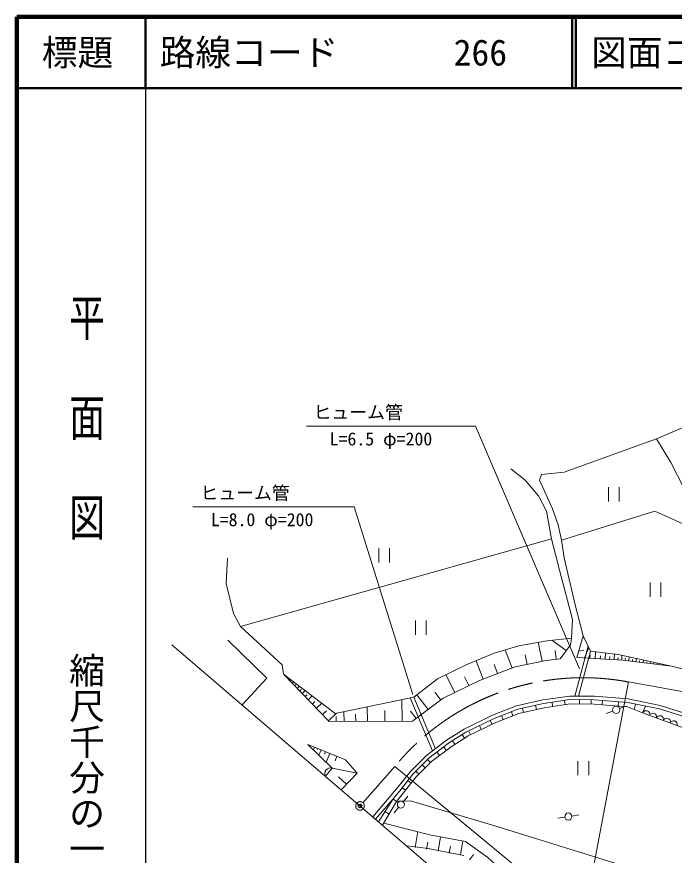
# Model space of a CAD drawing. Units: millimetres, scale not verified. Extents: x 40000 to 680000, y 20000 to 380000.
# Drawn here: x 40000 to 132015, y 262608 to 380000 of the extents above; entities that cross this region are included whole.
import ezdxf
from ezdxf.enums import TextEntityAlignment as Align

# ---------------------------------------------------------------- set-up
doc = ezdxf.new("R2010")
doc.units = ezdxf.units.MM
doc.header["$LTSCALE"] = 1000
doc.header["$PDMODE"] = 32
doc.header["$PDSIZE"] = 500
doc.linetypes.add('CHAIN', pattern=[18.5, 12, -1.5, 3.5, -1.5])
for name, color, linetype, lineweight in [('M-BGD', 7, 'Continuous', 13), ('M-BMK', 2, 'CHAIN', 13), ('M-STR-HTXT', 7, 'Continuous', 13), ('M-TTL', 2, 'Continuous', 140), ('M-TTL-BAND', 7, 'Continuous', 25), ('M-TTL-LINE', 7, 'Continuous', 50)]:
    doc.layers.add(name, color=color, linetype=linetype, lineweight=lineweight)
doc.layers.add('M-OTRS', color=6, linetype='Continuous')
doc.layers.add('M-TTL-TXT', color=7, linetype='Continuous')
doc.styles.add('@ＭＳ ゴシック', font='')
doc.styles.add('ＭＳ ゴシック', font='')
doc.styles.get('@ＭＳ ゴシック').set_extended_font_data('@MS Gothic')
doc.styles.get('ＭＳ ゴシック').set_extended_font_data('MS Gothic')

msp = doc.modelspace()

# ---------------------------------------------------------------- linework, layer by layer
at = {"layer": 'M-BGD'}
for p, q in [((122823, 314135), (122823, 312135)), ((124323, 312135), (124323, 314135)), ((90650, 305578), (90650, 303578)), ((92150, 303578), (92150, 305578)), ((128641, 300786), (128641, 298786)), ((130141, 298786), (130141, 300786)), ((95784, 295481), (95784, 293481)), ((97284, 293481), (97284, 295481)), ((113547, 289771), (112996, 292421)), ((116897, 291269), (114878, 292712)), ((117478, 292083), (117647, 292984)), ((119281, 293322), (118380, 290280)), ((119207, 293072), (119431, 293005)), ((109329, 288820), (108362, 291351)), ((115511, 290048), (115370, 291280)), ((116070, 290111), (117478, 292083)), ((119963, 291881), (118102, 284890)), ((120295, 291182), (118619, 284886)), ((118642, 291166), (119387, 291320)), ((119443, 290225), (120078, 291640)), ((111427, 289331), (111152, 290656)), ((114099, 289886), (116070, 290111)), ((118380, 290280), (124857, 289942)), ((120205, 290185), (120230, 290661)), ((120967, 290145), (121017, 291098)), ((121659, 290109), (121681, 290542)), ((122351, 290073), (122396, 290938)), ((122979, 290040), (122999, 290433)), ((123607, 290008), (123648, 290793)), ((124138, 289980), (124155, 290312)), ((124669, 289952), (124704, 290616)), ((125167, 289904), (125201, 290178)), ((125663, 289842), (125731, 290391)), ((126159, 289780), (126188, 290008)), ((126655, 289718), (126712, 290175)), ((127647, 289594), (127693, 289960)), ((105278, 287272), (104294, 289848)), ((104748, 287070), (109762, 288985)), ((107304, 288046), (106820, 289312)), ((109762, 288985), (114099, 289886)), ((124857, 289942), (131616, 289098)), ((127151, 289656), (127174, 289839)), ((128143, 289532), (128161, 289669)), ((128640, 289470), (128674, 289744)), ((129136, 289408), (129147, 289499)), ((129632, 289346), (129655, 289529)), ((131616, 289098), (135672, 288084)), ((77317, 287971), (83738, 281324)), ((77509, 287773), (77552, 287814)), ((101294, 285381), (100073, 287878)), ((77856, 287413), (77942, 287496)), ((78203, 287054), (78302, 287149)), ((78551, 286694), (78748, 286884)), ((78898, 286334), (79052, 286483)), ((99679, 284591), (104748, 287070)), ((103276, 286350), (102670, 287589)), ((79246, 285975), (79553, 286272)), ((79593, 285615), (79802, 285817)), ((79940, 285256), (80359, 285660)), ((99338, 284336), (98504, 285448)), ((80370, 284811), (80648, 285080)), ((80799, 284367), (81355, 284903)), ((81370, 283776), (81738, 284133)), ((93929, 281374), (93914, 284413)), ((95069, 284656), (98175, 277209)), ((95398, 281381), (99679, 284591)), ((95567, 284760), (98587, 277519)), ((97559, 283002), (95995, 285087)), ((117417, 284395), (113712, 283855)), ((116667, 284286), (116754, 283692)), ((120828, 284370), (117417, 284395)), ((118744, 284385), (118740, 283785)), ((120373, 284374), (120369, 283774)), ((125514, 284002), (120828, 284370)), ((121991, 284279), (121945, 283681)), ((124228, 284103), (124181, 283505)), ((81940, 283186), (82677, 283899)), ((89066, 281350), (89056, 283391)), ((110105, 283045), (106792, 281745)), ((113712, 283855), (110105, 283045)), ((110787, 283198), (110919, 282613)), ((112591, 283603), (112722, 283018)), ((114912, 284030), (114998, 283436)), ((124364, 283130), (125309, 283458)), ((127591, 282524), (125467, 283404)), ((129931, 283094), (125514, 284002)), ((126590, 283781), (126431, 283005)), ((127591, 282524), (127984, 283495)), ((148555, 277254), (129931, 283094)), ((82793, 282303), (83345, 282836)), ((83647, 281419), (84751, 282486)), ((84703, 281329), (84700, 282015)), ((85800, 281334), (85793, 282705)), ((87433, 281342), (87428, 282363)), ((91497, 281362), (91490, 282882)), ((95891, 281750), (95109, 282793)), ((106792, 281745), (102866, 279831)), ((107843, 282157), (108062, 281599)), ((109223, 282699), (109442, 282141)), ((122475, 282473), (123420, 282801)), ((83738, 281324), (95398, 281381)), ((104753, 280751), (105016, 280211)), ((106249, 281480), (106512, 280941)), ((102866, 279831), (100437, 278285)), ((102343, 279498), (102665, 278991)), ((103242, 280014), (103504, 279474)), ((100437, 278285), (97665, 276199)), ((101002, 278645), (101325, 278138)), ((85992, 275973), (80753, 278114)), ((84158, 274789), (80753, 278114)), ((81679, 277736), (81525, 277360)), ((82142, 277546), (82065, 277359)), ((82605, 277357), (82297, 276606)), ((83206, 277112), (83052, 276736)), ((98811, 277062), (99172, 276583)), ((99758, 277774), (100118, 277294)), ((83807, 276866), (83300, 275627)), ((84798, 276461), (84545, 275841)), ((87625, 274115), (85992, 275973)), ((97665, 276199), (95432, 273966)), ((97499, 276033), (97923, 275609)), ((84158, 274789), (83200, 273660)), ((87625, 274115), (84158, 274789)), ((96737, 275272), (97161, 274848)), ((118544, 275801), (118544, 273801)), ((120044, 273801), (120044, 275801)), ((86140, 272555), (85034, 273608)), ((85399, 271777), (87625, 274115)), ((95432, 273966), (93788, 271881)), ((95830, 274365), (96254, 273940)), ((94738, 273087), (95206, 272718)), ((93788, 271881), (92683, 270507)), ((93932, 272064), (94396, 271698)), ((92683, 270507), (90195, 267668)), ((90627, 267298), (92683, 270507)), ((91197, 266810), (93153, 270133)), ((92686, 270509), (93153, 270133)), ((94081, 270083), (94716, 270855)), ((92810, 268538), (93445, 269311)), ((91532, 268710), (92101, 268346)), ((115709, 267792), (116697, 267945)), ((117685, 268098), (118674, 268252)), ((95743, 263713), (96108, 265914)), ((97357, 263446), (97524, 264454)), ((98970, 263178), (99305, 265195)), ((102103, 262660), (102427, 264617)), ((94589, 263904), (97582, 263563)), ((97582, 263563), (102588, 262579)), ((100536, 262919), (100699, 263898)), ((103363, 261970), (103934, 262695))]:
    msp.add_line(p, q, dxfattribs=at)
for points in [[(140798, 325710), (129532, 320922), (116633, 316247), (113423, 315909), (113141, 315121), (115000, 311121), (115789, 308868), (116239, 306728), (129307, 310784), (133137, 309037), (135447, 308474), (134320, 312135), (131560, 317599), (129532, 320922)], [(69488, 304193), (69319, 300645), (70333, 296476), (71290, 294618), (114831, 306897), (114155, 310784), (113029, 312924), (111170, 315121), (109142, 316698)], [(71290, 294618), (77148, 289267), (77317, 287971), (84583, 282451), (95567, 284760), (98890, 287295), (102890, 289267), (106833, 290900), (110268, 291914), (114211, 292646), (117647, 292984), (117760, 295632), (115958, 302503), (114831, 306897)], [(131616, 289098), (124181, 290731), (120295, 291182), (119281, 293322), (118154, 297659), (116633, 304250), (116239, 306728)], [(71538, 283651), (75008, 287408), (69544, 292703)], [(169967, 286386), (165776, 282923), (163550, 281677), (158461, 279783), (153246, 277730), (148633, 277754), (130057, 283579), (125585, 284498), (120849, 284870), (117383, 284895), (113621, 284347), (109958, 283525), (106591, 282203), (102622, 280268), (100152, 278696), (97336, 276578), (95057, 274299), (93401, 272198), (89815, 267993)], [(93153, 270133), (95880, 273566), (98059, 275745), (100779, 277791), (103160, 279306), (107034, 281195), (110281, 282470), (113821, 283265), (117458, 283794), (120802, 283770), (125467, 283404)], [(158668, 278697), (152469, 276073), (145920, 275844), (127591, 282524)], [(93153, 270133), (95123, 270223), (107371, 266602), (151757, 252790), (164809, 250421)], [(128603, 248946), (121630, 250689), (116087, 255293), (111617, 258780), (108488, 259942), (105940, 262311), (102812, 264546), (97984, 265440), (91373, 267109)]]:
    msp.add_lwpolyline(points, dxfattribs=at)
for centre in [(123892, 282965), (93763, 269697), (117191, 268022)]:
    msp.add_circle(centre, 500, dxfattribs=at)
for centre, radius, start, end in [((128069, 282335), 514, 341.48934, 158.46133), ((129033, 281984), 514, 341.48934, 158.46133), ((129998, 281632), 514, 341.48934, 158.46133), ((130963, 281280), 514, 341.48934, 158.46133), ((131927, 280929), 514, 341.48934, 158.46133), ((83906, 274032), 798, 71.60659, 207.75757)]:
    msp.add_arc(centre, radius, start, end, dxfattribs=at)
at = {"layer": 'M-BMK'}
for p, q in [((137166, 284830), (125603, 286868)), ((88438, 269963), (92907, 275039))]:
    msp.add_line(p, q, dxfattribs=at)
msp.add_circle((88042, 269513), 600, dxfattribs=at)
msp.add_arc((119255, 253312), 34151, 79.28843, 140.49067, dxfattribs=at)
at = {"layer": 'M-OTRS'}
msp.add_point((88042, 269513), dxfattribs=at)
at = {"layer": 'M-STR-HTXT'}
for p, q in [((104180, 322668), (80544, 322668)), ((118743, 288687), (104180, 322668)), ((87229, 311368), (64628, 311368)), ((95426, 285106), (87229, 311368)), ((119320, 242718), (61708, 292072)), ((125603, 286868), (120027, 257390)), ((92907, 275039), (116053, 255953))]:
    msp.add_line(p, q, dxfattribs=at)
at = {"layer": 'M-TTL'}
for p, q in [((40000, 380000), (40000, 20000)), ((680000, 380000), (40000, 380000))]:
    msp.add_line(p, q, dxfattribs=at)
at = {"layer": 'M-TTL-BAND'}
msp.add_line((58000, 370000), (58000, 20000), dxfattribs=at)
at = {"layer": 'M-TTL-LINE'}
for p, q in [((58000, 380000), (58000, 370000)), ((117750, 380000), (117750, 370000)), ((118250, 380000), (118250, 370000)), ((40000, 370000), (680000, 370000))]:
    msp.add_line(p, q, dxfattribs=at)

# ---------------------------------------------------------------- texts
at = {"layer": 'M-STR-HTXT', "style": 'ＭＳ ゴシック'}
for s, p in [('ヒューム管', (87786, 323168)), ('L=6.5 φ=200', (90969, 319428)), ('ヒューム管', (71949, 311868)), ('L=8.0 φ=200', (74337, 308127))]:
    msp.add_text(s, height=1833, dxfattribs=at).set_placement(p, align=Align.BOTTOM_CENTER)
at = {"layer": 'M-TTL-BAND', "style": '@ＭＳ ゴシック', "width": 1.4}
msp.add_text('平  面  図', height=3666, rotation=270, dxfattribs=at).set_placement((49777, 306475), align=Align.MIDDLE_RIGHT)
at = {"layer": 'M-TTL-BAND', "style": '@ＭＳ ゴシック'}
msp.add_text('縮尺千分の一', height=3666, rotation=270, dxfattribs=at).set_placement((49777, 261030), align=Align.MIDDLE_RIGHT)
at = {"layer": 'M-TTL-TXT', "style": 'ＭＳ ゴシック'}
msp.add_text('標題', height=3666, dxfattribs=at).set_placement((48500, 375000), align=Align.MIDDLE_CENTER)
for s, p in [('路線コード', (60000, 375000)), ('図面コード', (120380, 375000)), ('266', (101142, 375000))]:
    msp.add_text(s, height=3666, dxfattribs=at).set_placement(p, align=Align.MIDDLE_LEFT)

doc.saveas('drawing.dxf')
